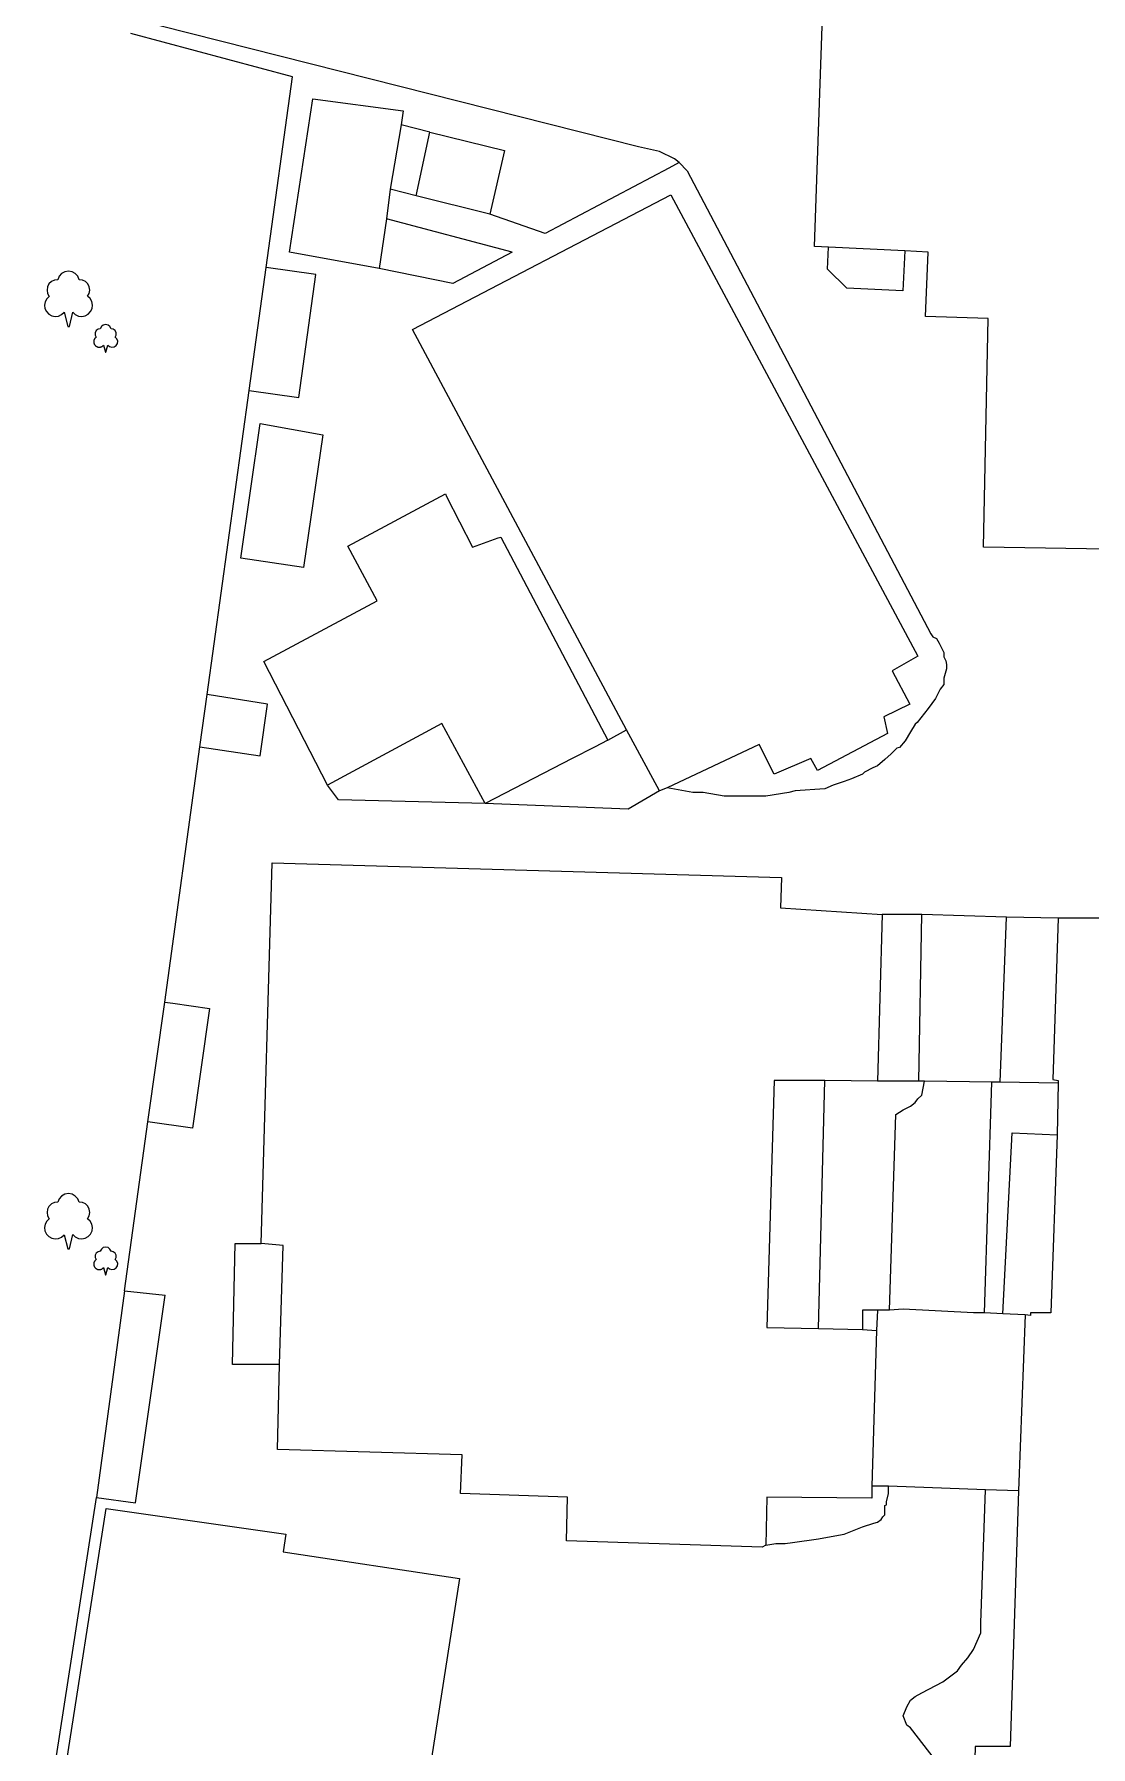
# Model space of a CAD drawing. Extents: x 427500 to 429848, y 434500 to 436505.
# Drawn here: x 429415.3 to 429472.6, y 434755.5 to 434848.3 of the extents above; entities that cross this region are included whole.
import ezdxf

# ---------------------------------------------------------------- set-up
doc = ezdxf.new("R2010")
doc.units = 0
doc.layers.add('LPTIP_Ex_Base', color=8, linetype='Continuous')

msp = doc.modelspace()

# ---------------------------------------------------------------- linework, layer by layer
at = {"layer": 'LPTIP_Ex_Base', "color": 251, "true_color": 0x636466}
for p, q in [((429457.6, 434836.8), (429458.15, 434852.8)), ((429448.05, 434842.2), (429420.55, 434849.15)), ((429429.3, 434846), (429420.55, 434848.35)), ((429427.874, 434835.662), (429429.3, 434846)), ((429429.15, 434836.5), (429430.4, 434844.8)), ((429430.4, 434844.8), (429435.3, 434844.15)), ((429435.3, 434844.15), (429435.2, 434843.4)), ((429435.2, 434843.4), (429434.6, 434839.9)), ((429436.75, 434843), (429435.2, 434843.4)), ((429436, 434839.55), (429436.75, 434843)), ((429436.75, 434843), (429440.8, 434842)), ((429449.2, 434841.95), (429448.05, 434842.2)), ((429440.8, 434842), (429440, 434838.55)), ((429450, 434841.55), (429449.2, 434841.95)), ((429450.25, 434841.35), (429449.7, 434841.05)), ((429450.25, 434841.35), (429450, 434841.55)), ((429450.25, 434841.35), (429450.7, 434840.9)), ((429449.7, 434841.05), (429443, 434837.5)), ((429450.7, 434840.9), (429463.9, 434815.8)), ((429434.6, 434839.9), (429434.4, 434838.3)), ((429436, 434839.55), (429434.6, 434839.9)), ((429435.8, 434832.3), (429449.8, 434839.6)), ((429440, 434838.55), (429436, 434839.55)), ((429449.8, 434839.6), (429463.2, 434814.6)), ((429443, 434837.5), (429440, 434838.55)), ((429434.4, 434838.3), (429434, 434835.6)), ((429441.2, 434836.5), (429434.4, 434838.3)), ((429458.35, 434836.763), (429457.6, 434836.8)), ((429458.291, 434835.563), (429458.35, 434836.763)), ((429462.492, 434836.561), (429458.35, 434836.763)), ((429462.492, 434836.561), (429462.387, 434834.395)), ((429463.75, 434836.5), (429462.492, 434836.561)), ((429426.954, 434828.992), (429427.874, 434835.662)), ((429430.564, 434835.291), (429427.874, 434835.662)), ((429434, 434835.6), (429429.15, 434836.5)), ((429441.2, 434836.5), (429438, 434834.8)), ((429463.6, 434833), (429463.75, 434836.5)), ((429429.644, 434828.621), (429430.564, 434835.291)), ((429438, 434834.8), (429434, 434835.6)), ((429459.34, 434834.543), (429458.291, 434835.563)), ((429462.387, 434834.395), (429459.34, 434834.543)), ((429467, 434832.9), (429463.6, 434833)), ((429466.75, 434820.5), (429467, 434832.9)), ((429447.4, 434810.6), (429435.8, 434832.3)), ((429424.68, 434812.51), (429426.954, 434828.992)), ((429426.954, 434828.992), (429429.644, 434828.621)), ((429426.5, 434819.9), (429427.55, 434827.2)), ((429427.55, 434827.2), (429430.95, 434826.6)), ((429430.95, 434826.6), (429429.9, 434819.4)), ((429432.3, 434820.55), (429437.6, 434823.4)), ((429437.6, 434823.4), (429437.65, 434823.25)), ((429437.65, 434823.25), (429439.05, 434820.5)), ((429439.05, 434820.5), (429440.45, 434821)), ((429440.45, 434821), (429440.6, 434821.05)), ((429440.6, 434821.05), (429446.4, 434810.05)), ((429429.9, 434819.4), (429426.5, 434819.9)), ((429433.9, 434817.6), (429432.3, 434820.55)), ((429480.3, 434820.3), (429466.75, 434820.5)), ((429427.75, 434814.3), (429433.9, 434817.6)), ((429463.9, 434815.8), (429464, 434815.65)), ((429464, 434815.65), (429464.2, 434815.55)), ((429464.2, 434815.55), (429464.35, 434815.3)), ((429464.35, 434815.3), (429464.6, 434814.8)), ((429431.2, 434807.6), (429427.75, 434814.3)), ((429463.2, 434814.6), (429461.8, 434813.8)), ((429464.6, 434814.8), (429464.6, 434814.55)), ((429464.6, 434814.55), (429464.7, 434814.35)), ((429464.7, 434814.35), (429464.75, 434814.15)), ((429461.8, 434813.8), (429462.75, 434812)), ((429464.75, 434813.9), (429464.6, 434813.4)), ((429464.6, 434813.4), (429464.6, 434813.05)), ((429464.75, 434814.15), (429464.75, 434813.9)), ((429424.29, 434809.68), (429424.68, 434812.51)), ((429427.95, 434812), (429424.68, 434812.51)), ((429464.4, 434812.8), (429464.15, 434812.3)), ((429464.6, 434813.05), (429464.4, 434812.8)), ((429427.55, 434809.2), (429427.95, 434812)), ((429462.75, 434812), (429461.35, 434811.3)), ((429463.75, 434811.75), (429463.15, 434811)), ((429464.15, 434812.3), (429463.75, 434811.75)), ((429437.4, 434810.95), (429431.2, 434807.6)), ((429439.75, 434806.6), (429437.4, 434810.95)), ((429446.4, 434810.05), (429447.4, 434810.6)), ((429449.2, 434807.3), (429447.4, 434810.6)), ((429461.35, 434811.3), (429461.55, 434810.4)), ((429463.05, 434810.9), (429462.8, 434810.5)), ((429463.15, 434811), (429463.05, 434810.9)), ((429422.387, 434795.841), (429424.29, 434809.68)), ((429424.29, 434809.68), (429427.55, 434809.2)), ((429445.669, 434809.671), (429444.455, 434809.041)), ((429446.4, 434810.05), (429445.669, 434809.671)), ((429454.6, 434809.8), (429449.6, 434807.45)), ((429455.4, 434808.2), (429454.6, 434809.8)), ((429461.55, 434810.4), (429457.75, 434808.4)), ((429462.2, 434809.65), (429462.05, 434809.6)), ((429462.5, 434810), (429462.2, 434809.65)), ((429462.8, 434810.5), (429462.5, 434810)), ((429444.455, 434809.041), (429439.75, 434806.6)), ((429457.4, 434809.05), (429455.4, 434808.2)), ((429457.75, 434808.4), (429457.4, 434809.05)), ((429461.4, 434809), (429461, 434808.65)), ((429461.75, 434809.3), (429461.4, 434809)), ((429462.05, 434809.6), (429461.75, 434809.3)), ((429459.2, 434807.8), (429458.6, 434807.6)), ((429459.6, 434807.95), (429459.2, 434807.8)), ((429460.2, 434808.2), (429459.6, 434807.95)), ((429460.3, 434808.3), (429460.2, 434808.2)), ((429460.75, 434808.55), (429460.3, 434808.3)), ((429461, 434808.65), (429460.75, 434808.55)), ((429431.8, 434806.8), (429431.2, 434807.6)), ((429449.2, 434807.3), (429447.5, 434806.3)), ((429449.6, 434807.45), (429449.2, 434807.3)), ((429451, 434807.2), (429449.6, 434807.45)), ((429451.55, 434807.2), (429451, 434807.2)), ((429452.7, 434807), (429451.55, 434807.2)), ((429454.95, 434807), (429452.7, 434807)), ((429456.2, 434807.2), (429454.95, 434807)), ((429456.55, 434807.3), (429456.2, 434807.2)), ((429458.15, 434807.4), (429456.55, 434807.3)), ((429458.6, 434807.6), (429458.15, 434807.4)), ((429439.75, 434806.6), (429431.8, 434806.8)), ((429447.5, 434806.3), (429439.75, 434806.6)), ((429427.6, 434782.75), (429428.2, 434803.4)), ((429428.2, 434803.4), (429455.8, 434802.6)), ((429455.8, 434802.6), (429455.75, 434800.95)), ((429455.75, 434800.95), (429461.25, 434800.6)), ((429461.25, 434800.6), (429461, 434791.55)), ((429463.4, 434800.6), (429461.25, 434800.6)), ((429463.25, 434791.55), (429463.4, 434800.6)), ((429468, 434800.45), (429463.4, 434800.6)), ((429467.65, 434791.5), (429468, 434800.45)), ((429470.8, 434800.4), (429468, 434800.45)), ((429470.8, 434800.4), (429470.5, 434791.65)), ((429476.4, 434800.4), (429470.8, 434800.4)), ((429421.471, 434789.355), (429422.387, 434795.841)), ((429422.387, 434795.841), (429422.827, 434795.779)), ((429422.827, 434795.779), (429424.806, 434795.5)), ((429424.806, 434795.5), (429423.889, 434789.013)), ((429455.4, 434791.6), (429455, 434778.2)), ((429458.15, 434791.6), (429455.4, 434791.6)), ((429457.8, 434778.15), (429458.15, 434791.6)), ((429461, 434791.55), (429458.15, 434791.6)), ((429463.25, 434791.55), (429461, 434791.55)), ((429463.55, 434791.55), (429463.25, 434791.55)), ((429463.4, 434790.8), (429463.55, 434791.55)), ((429467.2, 434791.5), (429463.55, 434791.55)), ((429466.8, 434779), (429467.2, 434791.5)), ((429467.65, 434791.5), (429467.2, 434791.5)), ((429470.8, 434791.45), (429467.65, 434791.5)), ((429470.5, 434791.65), (429470.8, 434791.6)), ((429470.8, 434791.45), (429470.75, 434788.65)), ((429470.8, 434791.6), (429470.8, 434791.45)), ((429462.4, 434790), (429462.8, 434790.2)), ((429462.8, 434790.2), (429463.05, 434790.4)), ((429463.05, 434790.4), (429463.2, 434790.6)), ((429463.2, 434790.6), (429463.4, 434790.8)), ((429420.2, 434780.2), (429421.471, 434789.355)), ((429423.889, 434789.013), (429421.471, 434789.355)), ((429461.65, 434779.15), (429462, 434789.75)), ((429462, 434789.75), (429462.4, 434790)), ((429467.8, 434778.95), (429468.3, 434788.75)), ((429468.3, 434788.75), (429470.75, 434788.65)), ((429470.75, 434788.65), (429470.4, 434779)), ((429426.05, 434776.2), (429426.2, 434782.75)), ((429426.2, 434782.75), (429427.6, 434782.75)), ((429428.8, 434782.65), (429427.6, 434782.75)), ((429428.6, 434776.2), (429428.8, 434782.65)), ((429420.2, 434780.2), (429418.68, 434768.99)), ((429420.2, 434780.2), (429422.4, 434779.95)), ((429420.8, 434768.7), (429422.4, 434779.95)), ((429461, 434779.15), (429460.2, 434779.15)), ((429460.2, 434779.15), (429460.2, 434778.1)), ((429461, 434779.15), (429460.95, 434778.05)), ((429461.65, 434779.15), (429461, 434779.15)), ((429462.4, 434779.2), (429461.65, 434779.15)), ((429466.2, 434779), (429462.4, 434779.2)), ((429466.8, 434779), (429466.2, 434779)), ((429467.8, 434778.95), (429466.8, 434779)), ((429470.4, 434779), (429469.3, 434779)), ((429469.3, 434779), (429469.3, 434778.85)), ((429455, 434778.2), (429457.8, 434778.15)), ((429457.8, 434778.15), (429460.2, 434778.1)), ((429460.2, 434778.1), (429460.95, 434778.05)), ((429469, 434778.9), (429467.8, 434778.95)), ((429469, 434778.9), (429468.65, 434769.35)), ((429469.3, 434778.85), (429469, 434778.9)), ((429460.95, 434778.05), (429460.7, 434769.6)), ((429428.6, 434776.2), (429426.05, 434776.2)), ((429428.5, 434771.6), (429428.6, 434776.2)), ((429438.5, 434771.3), (429428.5, 434771.6)), ((429438.4, 434769.2), (429438.5, 434771.3)), ((429415.31, 434747.26), (429418.68, 434768.99)), ((429418.68, 434768.99), (429420.8, 434768.7)), ((429444.2, 434769), (429438.4, 434769.2)), ((429444.15, 434766.65), (429444.2, 434769)), ((429455, 434769), (429454.95, 434766.4)), ((429460.7, 434768.95), (429455, 434769)), ((429461.6, 434769.6), (429460.7, 434769.6)), ((429460.7, 434769.6), (429460.7, 434768.95)), ((429461.5, 434768.75), (429461.6, 434769.2)), ((429466.85, 434769.4), (429461.6, 434769.6)), ((429461.6, 434769.2), (429461.6, 434769.6)), ((429466.6, 434762.2), (429466.85, 434769.4)), ((429468.65, 434769.35), (429466.85, 434769.4)), ((429468.65, 434769.35), (429468.2, 434755.5)), ((429415.9, 434747.15), (429419.2, 434768.4)), ((429419.2, 434768.4), (429428.95, 434767)), ((429461.2, 434767.8), (429461.3, 434767.95)), ((429461.3, 434767.95), (429461.4, 434768.05)), ((429461.4, 434768.55), (429461.5, 434768.6)), ((429461.4, 434768.05), (429461.4, 434768.55)), ((429461.5, 434768.6), (429461.5, 434768.75)), ((429428.95, 434767), (429428.8, 434766.05)), ((429457.8, 434766.75), (429458.9, 434766.95)), ((429458.9, 434766.95), (429459.2, 434767)), ((429459.2, 434767), (429460.2, 434767.4)), ((429460.2, 434767.4), (429460.8, 434767.6)), ((429460.8, 434767.6), (429461, 434767.65)), ((429461, 434767.65), (429461.2, 434767.8)), ((429428.8, 434766.05), (429438.35, 434764.6)), ((429454.75, 434766.3), (429444.15, 434766.65)), ((429454.95, 434766.4), (429454.75, 434766.3)), ((429454.95, 434766.4), (429455.5, 434766.5)), ((429455.5, 434766.5), (429456, 434766.5)), ((429456, 434766.5), (429456.4, 434766.55)), ((429456.4, 434766.55), (429457.8, 434766.75)), ((429438.35, 434764.6), (429435.2, 434744.4)), ((429466.2, 434760.75), (429466.6, 434761.65)), ((429466.6, 434761.65), (429466.6, 434762.2)), ((429465.9, 434760.3), (429466.2, 434760.75)), ((429464.55, 434759), (429465.35, 434759.6)), ((429465.35, 434759.6), (429465.55, 434759.9)), ((429465.55, 434759.9), (429465.9, 434760.3)), ((429463.4, 434758.4), (429464.55, 434759)), ((429462.4, 434757.15), (429462.6, 434757.65)), ((429462.6, 434757.65), (429462.8, 434758)), ((429462.8, 434758), (429463.05, 434758.2)), ((429463.05, 434758.2), (429463.4, 434758.4)), ((429462.6, 434756.65), (429462.4, 434757.15)), ((429462.8, 434756.5), (429462.6, 434756.65)), ((429464.15, 434754.75), (429462.8, 434756.5)), ((429466.3, 434755.5), (429465.6, 434732.6)), ((429468.2, 434755.5), (429466.3, 434755.5))]:
    msp.add_line(p, q, dxfattribs=at)
for points in [[(429416.126, 434834.097), (429415.99, 434833.969), (429415.901, 434833.806), (429415.866, 434833.623), (429415.888, 434833.439), (429415.967, 434833.27), (429416.094, 434833.134), (429416.256, 434833.043), (429416.439, 434833.007), (429416.624, 434833.028), (429416.793, 434833.106), (429416.93, 434833.232), (429416.931, 434833.235), (429417.132, 434832.461), (429417.212, 434832.461), (429417.393, 434833.244), (429417.393, 434833.244), (429417.529, 434833.113), (429417.699, 434833.031), (429417.885, 434833.007), (429418.07, 434833.041), (429418.236, 434833.131), (429418.364, 434833.269), (429418.444, 434833.439), (429418.467, 434833.626), (429418.43, 434833.811), (429418.338, 434833.975), (429418.199, 434834.102), (429418.287, 434834.259), (429418.319, 434834.436), (429418.294, 434834.615), (429418.212, 434834.775), (429418.083, 434834.901), (429417.92, 434834.979), (429417.741, 434835), (429417.741, 434835), (429417.664, 434835.184), (429417.531, 434835.331), (429417.356, 434835.427), (429417.16, 434835.461), (429416.964, 434835.427), (429416.789, 434835.331), (429416.656, 434835.184), (429416.579, 434835), (429416.399, 434834.978), (429416.236, 434834.9), (429416.107, 434834.773), (429416.025, 434834.611), (429416.001, 434834.431), (429416.036, 434834.254), (429416.126, 434834.097)], [(429418.663, 434831.887), (429418.648, 434831.876), (429418.634, 434831.864), (429418.62, 434831.852), (429418.608, 434831.838), (429418.596, 434831.824), (429418.585, 434831.808), (429418.575, 434831.793), (429418.566, 434831.776), (429418.558, 434831.759), (429418.551, 434831.742), (429418.545, 434831.724), (429418.54, 434831.706), (429418.537, 434831.688), (429418.535, 434831.669), (429418.533, 434831.651), (429418.533, 434831.632), (429418.534, 434831.613), (429418.537, 434831.595), (429418.54, 434831.576), (429418.545, 434831.558), (429418.55, 434831.541), (429418.557, 434831.523), (429418.565, 434831.506), (429418.574, 434831.49), (429418.584, 434831.474), (429418.595, 434831.459), (429418.607, 434831.444), (429418.619, 434831.431), (429418.633, 434831.418), (429418.647, 434831.406), (429418.662, 434831.395), (429418.678, 434831.385), (429418.694, 434831.376), (429418.711, 434831.367), (429418.729, 434831.36), (429418.746, 434831.355), (429418.764, 434831.35), (429418.783, 434831.346), (429418.801, 434831.344), (429418.82, 434831.342), (429418.838, 434831.342), (429418.857, 434831.343), (429418.876, 434831.345), (429418.894, 434831.349), (429418.912, 434831.353), (429418.93, 434831.359), (429418.947, 434831.365), (429418.964, 434831.373), (429418.981, 434831.382), (429418.997, 434831.392), (429419.012, 434831.403), (429419.027, 434831.414), (429419.04, 434831.427), (429419.053, 434831.441), (429419.065, 434831.455), (429419.066, 434831.456), (429419.167, 434831.069), (429419.194, 434831.069), (429419.297, 434831.461), (429419.297, 434831.461), (429419.395, 434831.377), (429419.52, 434831.343), (429419.647, 434831.364), (429419.753, 434831.436), (429419.819, 434831.547), (429419.832, 434831.676), (429419.79, 434831.797), (429419.7, 434831.89), (429419.754, 434832.003), (429419.752, 434832.129), (429419.695, 434832.241), (429419.595, 434832.316), (429419.471, 434832.339), (429419.413, 434832.458), (429419.309, 434832.54), (429419.181, 434832.569), (429419.052, 434832.54), (429418.948, 434832.458), (429418.89, 434832.339), (429418.766, 434832.316), (429418.665, 434832.24), (429418.608, 434832.127), (429418.608, 434832.001), (429418.663, 434831.887)], [(429416.126, 434784.097), (429415.99, 434783.969), (429415.901, 434783.806), (429415.866, 434783.623), (429415.888, 434783.439), (429415.967, 434783.27), (429416.094, 434783.134), (429416.256, 434783.043), (429416.439, 434783.007), (429416.624, 434783.028), (429416.793, 434783.106), (429416.93, 434783.232), (429416.931, 434783.235), (429417.132, 434782.461), (429417.212, 434782.461), (429417.393, 434783.244), (429417.393, 434783.244), (429417.529, 434783.113), (429417.699, 434783.031), (429417.885, 434783.007), (429418.07, 434783.041), (429418.236, 434783.131), (429418.364, 434783.269), (429418.444, 434783.439), (429418.467, 434783.626), (429418.43, 434783.811), (429418.338, 434783.975), (429418.199, 434784.102), (429418.287, 434784.259), (429418.319, 434784.436), (429418.294, 434784.615), (429418.212, 434784.775), (429418.083, 434784.901), (429417.92, 434784.979), (429417.741, 434785), (429417.741, 434785), (429417.664, 434785.184), (429417.531, 434785.331), (429417.356, 434785.427), (429417.16, 434785.461), (429416.964, 434785.427), (429416.789, 434785.331), (429416.656, 434785.184), (429416.579, 434785), (429416.399, 434784.978), (429416.236, 434784.9), (429416.107, 434784.773), (429416.025, 434784.611), (429416.001, 434784.431), (429416.036, 434784.254), (429416.126, 434784.097)], [(429418.663, 434781.887), (429418.648, 434781.876), (429418.634, 434781.864), (429418.62, 434781.852), (429418.608, 434781.838), (429418.596, 434781.824), (429418.585, 434781.808), (429418.575, 434781.793), (429418.566, 434781.776), (429418.558, 434781.759), (429418.551, 434781.742), (429418.545, 434781.724), (429418.54, 434781.706), (429418.537, 434781.688), (429418.535, 434781.669), (429418.533, 434781.651), (429418.533, 434781.632), (429418.534, 434781.613), (429418.537, 434781.595), (429418.54, 434781.576), (429418.545, 434781.558), (429418.55, 434781.541), (429418.557, 434781.523), (429418.565, 434781.506), (429418.574, 434781.49), (429418.584, 434781.474), (429418.595, 434781.459), (429418.607, 434781.444), (429418.619, 434781.431), (429418.633, 434781.418), (429418.647, 434781.406), (429418.662, 434781.395), (429418.678, 434781.385), (429418.694, 434781.376), (429418.711, 434781.367), (429418.729, 434781.36), (429418.746, 434781.355), (429418.764, 434781.35), (429418.783, 434781.346), (429418.801, 434781.344), (429418.82, 434781.342), (429418.838, 434781.342), (429418.857, 434781.343), (429418.876, 434781.345), (429418.894, 434781.349), (429418.912, 434781.353), (429418.93, 434781.359), (429418.947, 434781.365), (429418.964, 434781.373), (429418.981, 434781.382), (429418.997, 434781.392), (429419.012, 434781.403), (429419.027, 434781.414), (429419.04, 434781.427), (429419.053, 434781.441), (429419.065, 434781.455), (429419.066, 434781.456), (429419.167, 434781.069), (429419.194, 434781.069), (429419.297, 434781.461), (429419.297, 434781.461), (429419.395, 434781.377), (429419.52, 434781.343), (429419.647, 434781.364), (429419.753, 434781.436), (429419.819, 434781.547), (429419.832, 434781.676), (429419.79, 434781.797), (429419.7, 434781.89), (429419.754, 434782.003), (429419.752, 434782.129), (429419.695, 434782.241), (429419.595, 434782.316), (429419.471, 434782.339), (429419.413, 434782.458), (429419.309, 434782.54), (429419.181, 434782.569), (429419.052, 434782.54), (429418.948, 434782.458), (429418.89, 434782.339), (429418.766, 434782.316), (429418.665, 434782.24), (429418.608, 434782.127), (429418.608, 434782.001), (429418.663, 434781.887)]]:
    msp.add_lwpolyline(points, dxfattribs=at)

doc.saveas('drawing.dxf')
